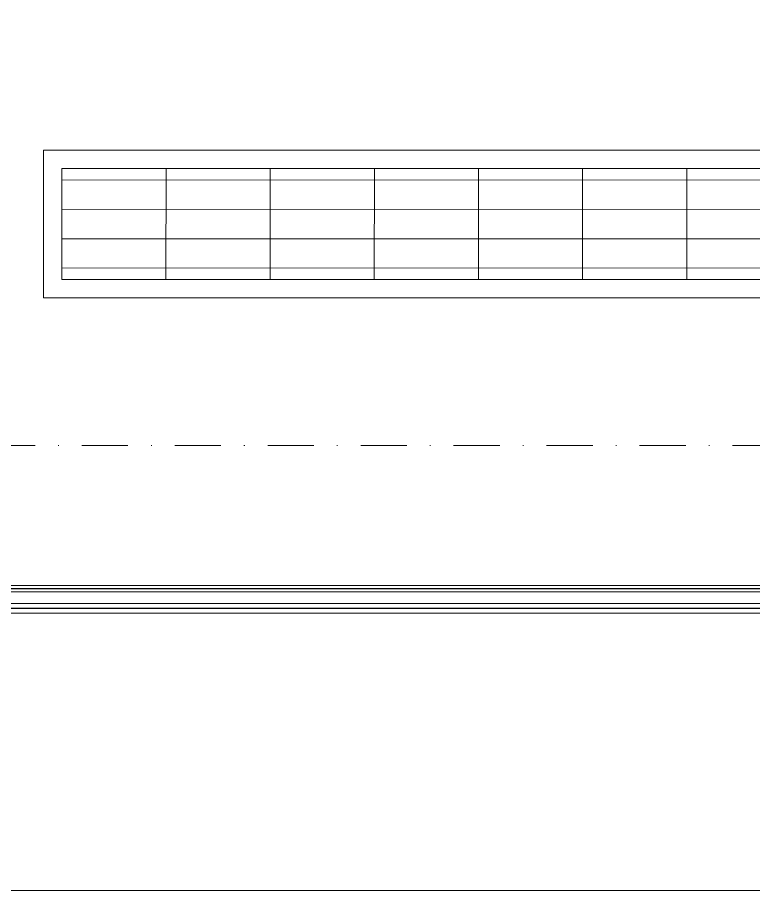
# Model space of a CAD drawing. Extents: x -1701 to 23780, y -363 to 7742.
# Drawn here: x 9364 to 9463.8, y 284.7 to 403 of the extents above; entities that cross this region are included whole.
import ezdxf

# ---------------------------------------------------------------- set-up
doc = ezdxf.new("R2010")
doc.units = 0
doc.header["$LTSCALE"] = 25
doc.header["$MEASUREMENT"] = 0
doc.linetypes.add('Audi$0$DASHDOT2', pattern=[0.5, 0.25, -0.125, 0, -0.125])
doc.layers.get('0').update_dxf_attribs({"color": 9, "lineweight": 9})
for name, color, linetype, lineweight in [('Audi$0$06D', 8, 'Continuous', 9), ('Audi$0$10', 8, 'Continuous', 9), ('Audi$0$15', 8, 'Continuous', 9), ('Audi$0$24', 8, 'Audi$0$DASHDOT2', 9), ('Audi$0$32', 8, 'Continuous', 9)]:
    doc.layers.add(name, color=color, linetype=linetype, lineweight=lineweight)

# ---------------------------------------------------------------- blocks, each defined once
blk = doc.blocks.new('Audi$0$p-konvektor_audi')
for p, q in [((250, 89.48), (0, 89.47)), ((250, 89.47), (0, 89.48)), ((0, 89.48), (0, 69.47)), ((16.61, 71.95), (16.6, 86.99)), ((30.73, 71.95), (30.72, 86.99)), ((44.85, 71.95), (44.84, 86.99)), ((58.96, 71.95), (58.96, 86.99)), ((73.08, 71.95), (73.08, 86.99)), ((87.2, 71.95), (87.2, 86.99)), ((199.29, 85.44), (2.49, 85.42)), ((196.99, 81.46), (2.49, 81.45)), ((194.68, 77.48), (2.49, 77.47)), ((192.38, 73.51), (2.49, 73.49)), ((0, 69.47), (250, 69.47))]:
    blk.add_line(p, q)
for points in [[(250, 89.47), (0, 89.47), (0, 69.47), (250, 69.47)], [(247.51, 86.99), (247.51, 71.95), (2.49, 71.95), (2.49, 86.99)]]:
    blk.add_lwpolyline(points, close=True)
blk = doc.blocks.new('*U4857')
at = {"layer": 'Audi$0$15'}
for p, q in [((-1.47, -18.95), (-170.63, -18.95)), ((-1.47, -19.35), (-170.63, -19.35)), ((-1.47, -19.42), (-170.63, -19.42)), ((-1.47, -19.82), (-170.63, -19.82)), ((-1.47, -21.42), (-170.63, -21.42)), ((-1.47, -22.02), (-170.63, -22.02)), ((-1.47, -22.1), (-170.63, -22.1)), ((-1.47, -22.7), (-170.63, -22.7))]:
    blk.add_line(p, q, dxfattribs=at)
blk = doc.blocks.new('Audi')
at = {"layer": 'Audi$0$06D'}
blk.add_lwpolyline([(7067.2, 861.68), (7067.2, 284.7), (9765.58, 284.7)], dxfattribs=at)
at = {"layer": 'Audi$0$24'}
blk.add_lwpolyline([(6827.5, 345), (11027.5, 345)], dxfattribs=at)
at = {"layer": 'Audi$0$10'}
blk.add_blockref('*U4857', (9500.83, 345), dxfattribs=at)
at = {"layer": 'Audi$0$32', "xscale": -1, "rotation": 180}
blk.add_blockref('Audi$0$p-konvektor_audi', (9367.5, 454.48), dxfattribs=at)

msp = doc.modelspace()

# ---------------------------------------------------------------- block references
at = {"color": 6}
msp.add_blockref('Audi', (0, 0), dxfattribs=at)

doc.saveas('drawing.dxf')
